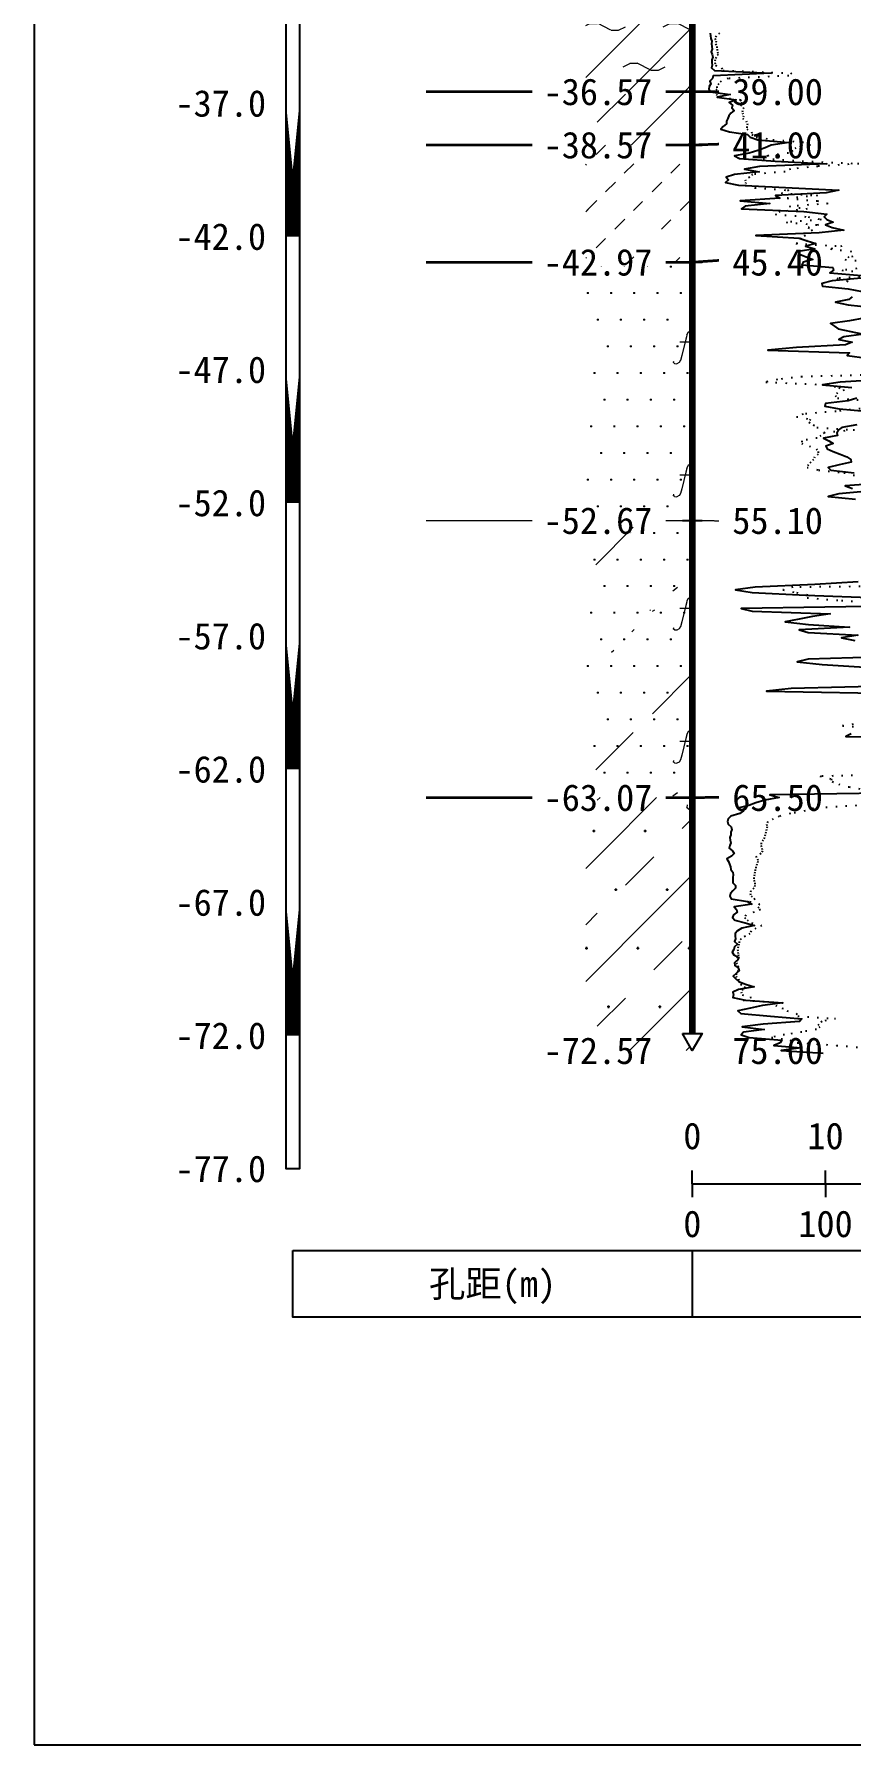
# Model space of a CAD drawing. Extents: x -37 to 3540, y -1485 to 297.
# Drawn here: x 721.7 to 783, y -876 to -747.6 of the extents above; entities that cross this region are included whole.
import ezdxf
from ezdxf.enums import TextEntityAlignment as Align

# ---------------------------------------------------------------- set-up
doc = ezdxf.new("R2010")
doc.units = 0
doc.linetypes.add('DOT', pattern=[6.35, 0, -6.35])
for name, color, linetype in [('CURVE', 200, 'CONTINUOUS'), ('FRAME', 7, 'CONTINUOUS'), ('HOLE', 41, 'CONTINUOUS'), ('RULER', 7, 'CONTINUOUS'), ('STRATUM', 241, 'CONTINUOUS')]:
    doc.layers.add(name, color=color, linetype=linetype)
doc.layers.add('HATCH', color=7, linetype='CONTINUOUS', lineweight=13)
doc.styles.add('ST', font='')
doc.styles.get('ST').set_extended_font_data('SimSun')
pattern_1 = [(45, (860.513, -891), (-4.24264, 4.24264), [10, 0]), (45, (861.574, -894.182), (-2.12132, 6.36396), [3, -3])]
pattern_2 = [(82.875, (859.6787, -892.206), (0.000369, 10.000176), [0.0893, -80.5337]), (143.13, (859.7797, -892.2818), (-29.999964, 20.000054), [0.12627, -49.87373]), (172.875, (859.9569, -892.304), (-70.000246, 9.99966), [0.17857, -80.44443]), (206.565, (860.1354, -892.2147), (-9.9997, -9.99969), [0.19954, -22.16046]), (243.435, (860.2246, -892.0363), (9e-06, -9.9997), [0.19954, -22.16146]), (255.964, (860.314, -891.679), (-0.0002, -9.9995), [0.36813, -40.86287]), (255.964, (860.624, -890.439), (-0.0002, -9.9995), [1.2784, -39.9526]), (255.964, (860.6924, -890.165), (-0.0002, -9.9995), [0.28235, -40.94865]), (216.87, (860.8826, -889.9108), (-9.999982, -10.000018), [0.12627, -49.87373]), (243.435, (860.7816, -889.9865), (9e-06, -9.9997), [0.19954, -22.16146]), (206.565, (861.061, -889.8215), (-9.9997, -9.99969), [0.19954, -22.16046]), (172.875, (861.2383, -889.8437), (-70.000246, 9.99966), [0.17857, -80.44443]), (143.13, (861.3393, -889.9194), (-29.999964, 20.000054), [0.12627, -49.87373]), (82.875, (861.3283, -890.008), (0.000369, 10.000176), [0.0893, -80.5337]), (0, (860.184, -890.66), (0, 10), [0.89286, -9.10714]), (0, (860.5383, -891), (1, 2), [0, -1.75]), (0, (860.5133, -890.975), (1, 2), [0, -1.75]), (0, (860.5133, -891), (1, 2), [0, -1.75]), (0, (860.4883, -891), (1, 2), [0, -1.75]), (0, (860.5133, -891.025), (1, 2), [0, -1.75])]

msp = doc.modelspace()

# ---------------------------------------------------------------- hatches: boundary and pattern name
at = {"layer": 'HATCH'}
h = msp.add_hatch(dxfattribs=at)
h.set_pattern_fill('YNNT', color=251, style=0)
h.set_pattern_definition([(45, (860.5133, -891), (-2.12132, 2.12132), [10, 0]), (26.565, (861.5874, -891.2536), (5.999823, 5.999812), [0.567, -12.849]), (0, (861.0204, -891.2536), (0, 6), [0.567, -5.433]), (26.565, (858.932, -891), (5.999823, 5.999812), [0.567, -12.849]), (0, (859.439, -890.7464), (0, 6), [0.567, -5.433]), (153.435, (861.0204, -891.2536), (-5.999818, -5e-06), [1.134, -12.2826]), (26.565, (864.5874, -888.2536), (5.999823, 5.999812), [0.567, -12.849]), (0, (864.0204, -888.2536), (0, 6), [0.567, -5.433]), (26.565, (861.932, -888), (5.999823, 5.999812), [0.567, -12.849]), (0, (862.439, -887.7464), (0, 6), [0.567, -5.433]), (153.435, (864.0204, -888.2536), (-5.999818, -5e-06), [1.134, -12.2826])])
h.paths.add_polyline_path([(771.13, -743.88), (763.13, -743.88), (763.13, -751.88), (771.13, -751.88)])
h.paths.add_polyline_path([(759.06, -753.37), (768.62, -753.37), (768.62, -750.44), (759.06, -750.44)], flags=9)
h.paths.add_polyline_path([(759.06, -745.37), (768.62, -745.37), (768.62, -742.44), (759.06, -742.44)], flags=9)
h = msp.add_hatch(dxfattribs=at)
h.set_pattern_fill('FZNT', color=32, style=0)
h.set_pattern_definition(pattern_1)
h.paths.add_polyline_path([(771.13, -751.88), (763.13, -751.88), (763.13, -755.88), (771.13, -755.88)])
h.paths.add_polyline_path([(759.06, -757.37), (768.62, -757.37), (768.62, -754.44), (759.06, -754.44)], flags=9)
h.paths.add_polyline_path([(759.06, -753.37), (768.62, -753.37), (768.62, -750.44), (759.06, -750.44)], flags=9)
h = msp.add_hatch(dxfattribs=at)
h.set_pattern_fill('NZFT', color=52, style=0)
h.set_pattern_definition([(45, (860.5133, -891), (-6e-07, 6.99998), [0.9473, -8.9522]), (45, (861.9133, -889.6), (-6e-07, 6.99998), [0.9869, -8.9126]), (45, (863.3133, -888.2), (-6e-07, 6.99998), [1.06018, -8.8393]), (45, (864.7133, -886.8), (-6e-07, 6.99998), [0.94918, -8.95032]), (45, (866.1133, -885.4), (-6e-07, 6.99998), [1.0365, -8.863]), (45, (864.0133, -891), (-6e-07, 6.99998), [1.01335, -8.88615]), (45, (865.4133, -889.6), (-6e-07, 6.99998), [1.07896, -12.12037]), (45, (866.8133, -888.2), (-6e-07, 6.99998), [0.99882, -8.90067]), (45, (861.2133, -886.8), (-4e-07, 6.99998), [1.05533, -8.84416]), (45, (862.6133, -885.4), (-4e-07, 6.99998), [1.0365, -8.863])])
h.paths.add_polyline_path([(771.13, -755.88), (763.13, -755.88), (763.13, -764.68), (771.13, -764.68)])
h.paths.add_polyline_path([(759.06, -766.17), (768.62, -766.17), (768.62, -763.24), (759.06, -763.24)], flags=9)
h.paths.add_polyline_path([(759.06, -757.37), (768.62, -757.37), (768.62, -754.44), (759.06, -754.44)], flags=9)
h = msp.add_hatch(dxfattribs=at)
h.set_pattern_fill('FS', color=142, style=0)
h.set_pattern_definition(pattern_2)
h.paths.add_polyline_path([(771.13, -764.68), (763.13, -764.68), (763.13, -784.08), (771.13, -784.08)])
h.paths.add_polyline_path([(759.06, -785.57), (768.62, -785.57), (768.62, -782.64), (759.06, -782.64)], flags=9)
h.paths.add_polyline_path([(759.06, -766.17), (768.62, -766.17), (768.62, -763.24), (759.06, -763.24)], flags=9)
h = msp.add_hatch(dxfattribs=at)
h.set_pattern_fill('FS', color=142, style=0)
h.set_pattern_definition(pattern_2)
h.paths.add_polyline_path([(771.13, -784.08), (763.13, -784.08), (763.13, -804.88), (771.13, -804.88)])
h.paths.add_polyline_path([(759.06, -806.37), (768.62, -806.37), (768.62, -803.44), (759.06, -803.44)], flags=9)
h.paths.add_polyline_path([(759.06, -785.57), (768.62, -785.57), (768.62, -782.64), (759.06, -782.64)], flags=9)
h = msp.add_hatch(dxfattribs=at)
h.set_pattern_fill('SZFT', color=142, scale=2.2, style=0)
h.set_pattern_definition([(45, (860.513, -891), (-2e-06, 15.4), [4.3383, -17.4406]), (45, (866.702, -884.777), (-2e-06, 15.4), [4.3861, -17.3928]), (45, (871.662, -879.819), (-2e-06, 15.4), [3.99, -17.789]), (26.565, (860.513, -883.3), (15.4, 15.4), [0.2123, -34.2231]), (36.87, (862.0533, -881.76), (15.4, 15.4), [0.435, -76.565]), (315, (868.213, -875.653), (15.4, 3e-06), [0.0727, -21.7062]), (26.565, (868.213, -891), (15.4, 15.4), [0.3184, -34.117]), (26.565, (869.753, -889.46), (15.4, 15.4), [0.2316, -34.2038]), (90, (870.523, -888.69), (-15.4, -1e-06), [0.0633, -15.3367]), (26.565, (871.293, -887.92), (15.4, 15.4), [0.2002, -68.6707]), (36.87, (872.8333, -886.38), (15.4, 15.4), [0.2435, -76.7565]), (45, (874.373, -884.84), (-5e-07, 15.39996), [0.24, -21.5388]), (315, (875.724, -883.195), (15.39996, 3e-06), [0.0727, -21.7062]), (36.87, (863.5933, -880.22), (15.4, 15.4), [0.2249, -76.7751]), (53.13, (865.1333, -878.68), (30.8, 46.2), [0.2956, -76.7044]), (53.13, (866.6733, -877.14), (30.8, 46.2), [0.2777, -76.7223])])
h.paths.add_polyline_path([(771.13, -784.08), (763.13, -784.08), (763.13, -804.88), (771.13, -804.88)])
h.paths.add_polyline_path([(759.06, -806.37), (768.62, -806.37), (768.62, -803.44), (759.06, -803.44)], flags=9)
h.paths.add_polyline_path([(759.06, -785.57), (768.62, -785.57), (768.62, -782.64), (759.06, -782.64)], flags=9)
h = msp.add_hatch(dxfattribs=at)
h.set_pattern_fill('FZNT', color=32, style=0)
h.set_pattern_definition(pattern_1)
h.paths.add_polyline_path([(771.13, -804.88), (763.13, -804.88), (763.13, -823.88), (771.13, -823.88), (770.38, -822.58), (771.13, -822.58)])
h.paths.add_polyline_path([(759.06, -825.37), (768.61, -825.37), (768.61, -822.47), (759.06, -822.47)], flags=9)
h.paths.add_polyline_path([(759.06, -806.37), (768.62, -806.37), (768.62, -803.44), (759.06, -803.44)], flags=9)
h = msp.add_hatch(dxfattribs=at)
h.set_pattern_fill('FS', color=32, scale=2.2, style=0)
h.set_pattern_definition([(82.875, (858.6771, -893.6533), (0.00081, 22.00039), [0.1964, -177.1742]), (143.13, (858.8994, -893.82), (-65.99992, 44.00012), [0.2778, -109.7222]), (172.875, (859.2892, -893.8687), (-154.00054, 21.99925), [0.3929, -176.9777]), (206.565, (859.682, -893.672), (-21.99935, -21.9993), [0.439, -48.753]), (243.435, (859.878, -893.28), (2e-05, -21.9993), [0.439, -48.7552]), (255.964, (860.0746, -892.494), (-0.00044, -21.9989), [0.8099, -89.8983]), (255.964, (860.7567, -889.7656), (-0.00044, -21.9989), [2.8124, -87.8958]), (255.964, (860.9073, -889.163), (-0.00044, -21.9989), [0.6212, -90.087]), (216.87, (861.326, -888.6037), (-21.99996, -22.00004), [0.2778, -109.7222]), (243.435, (861.104, -888.77), (2e-05, -21.9993), [0.439, -48.7552]), (206.565, (861.719, -888.407), (-21.99935, -21.9993), [0.439, -48.753]), (172.875, (862.1083, -888.456), (-154.00054, 21.99925), [0.3929, -176.9777]), (143.13, (862.3306, -888.6228), (-65.99992, 44.00012), [0.2778, -109.7222]), (82.875, (862.3062, -888.8177), (0.00081, 22.00039), [0.1964, -177.1742]), (0, (859.788, -890.252), (0, 22), [1.9643, -20.0357]), (0, (860.5683, -891), (2.2, 4.4), [0, -3.85]), (0, (860.5133, -890.945), (2.2, 4.4), [0, -3.85]), (0, (860.5133, -891), (2.2, 4.4), [0, -3.85]), (0, (860.4583, -891), (2.2, 4.4), [0, -3.85]), (0, (860.5133, -891.055), (2.2, 4.4), [0, -3.85])])
h.paths.add_polyline_path([(771.13, -804.88), (763.13, -804.88), (763.13, -823.88), (771.13, -823.88), (770.38, -822.58), (771.13, -822.58)])
h.paths.add_polyline_path([(759.06, -825.37), (768.61, -825.37), (768.61, -822.47), (759.06, -822.47)], flags=9)
h.paths.add_polyline_path([(759.06, -806.37), (768.62, -806.37), (768.62, -803.44), (759.06, -803.44)], flags=9)

# ---------------------------------------------------------------- linework, layer by layer
at = {"layer": 'CURVE', "color": 30, "linetype": 'Continuous'}
for points in [[(772.46, -747.48), (772.5, -747.68), (772.51, -747.88), (772.59, -748.08), (772.58, -748.28), (772.59, -748.48), (772.63, -748.68), (772.55, -748.88), (772.61, -749.08), (772.66, -749.28), (772.59, -749.48), (772.6, -749.68), (772.63, -749.88), (772.56, -750.08), (772.79, -750.28), (777.06, -750.48), (772.7, -750.68), (772.64, -750.88), (772.45, -751.08), (772.51, -751.28), (772.39, -751.48), (772.38, -751.68), (772.47, -751.88), (773.96, -752.08), (773, -752.28), (774.41, -752.48), (773.9, -752.68), (774.14, -752.88), (774.1, -753.08), (774.27, -753.28), (774.02, -753.48), (773.87, -753.68), (773.8, -753.88), (773.69, -754.08), (773.7, -754.28), (773.44, -754.48), (773.28, -754.68), (773.92, -754.88), (775.27, -755.08), (775.46, -755.28), (776.04, -755.48), (778.37, -755.68), (777.06, -755.88), (776.59, -756.08), (776.05, -756.28), (775.39, -756.48), (774.29, -756.68), (774.66, -756.88), (777.35, -757.08), (781.23, -757.28), (776.17, -757.48), (775.05, -757.68), (776.16, -757.88), (774.3, -758.08), (773.66, -758.28), (773.85, -758.48), (773.61, -758.68), (774.59, -758.88), (778.63, -759.08), (782.12, -759.28), (781.19, -759.48), (777.38, -759.68), (777.7, -759.88), (774.73, -760.08), (776.94, -760.28), (775.1, -760.48), (774.81, -760.68), (779.5, -760.88), (781.22, -761.08), (781.02, -761.28), (781.22, -761.48), (781.71, -761.68), (781.12, -761.88), (781.63, -762.08), (782.51, -762.28), (780.66, -762.48), (775.91, -762.68), (779.16, -762.88), (779.76, -763.08), (780.39, -763.28), (779.62, -763.48), (780.33, -763.68), (779.11, -763.88), (779.18, -764.08), (779.68, -764.28), (780.17, -764.48), (779.44, -764.68), (779.36, -764.88), (781.69, -765.08), (781.73, -765.28), (781.46, -765.48), (783.83, -765.68)], [(783.81, -765.88), (781.63, -766.08), (780.86, -766.28), (780.9, -766.48), (782.84, -766.68), (783.89, -766.88)], [(783.14, -767.28), (782.87, -767.48), (781.89, -767.68), (782.82, -767.88), (784.69, -768.08)], [(784.01, -768.88), (782.92, -769.08), (781.5, -769.28), (781.8, -769.48), (782.08, -769.68), (783.02, -769.88), (783.97, -770.08), (782.5, -770.28), (782.13, -770.48), (783.14, -770.68), (782.64, -770.88), (778.96, -771.08), (776.8, -771.28), (782.92, -771.48), (782.76, -771.68), (784.23, -771.88)], [(785.42, -773.48), (782.22, -773.68), (780.9, -773.88), (783.11, -774.08)], [(783.47, -774.88), (782.84, -775.08), (781.13, -775.28), (781.09, -775.48), (782.15, -775.68), (784.4, -775.88)], [(783.49, -776.88), (782.36, -777.08), (782.09, -777.28), (781.97, -777.48), (782.03, -777.68), (780.99, -777.88), (781.39, -778.08), (781.71, -778.28), (781.16, -778.48), (781.25, -778.68), (781.71, -778.88), (782.24, -779.08), (782.73, -779.28), (783.02, -779.48), (783.05, -779.68), (782.15, -779.88), (781.34, -780.08), (781.54, -780.28), (783.28, -780.48)], [(784.32, -781.88), (782.12, -782.08), (781.32, -782.28), (783.39, -782.48)], [(785.42, -781.28), (782.61, -781.48), (783.15, -781.68)], [(783.58, -788.68), (780.33, -788.88), (775.85, -789.08), (774.38, -789.28), (775.62, -789.48), (779.64, -789.68), (785.07, -789.88)], [(787.36, -790.48), (774.79, -790.68), (775.62, -790.88), (781.48, -791.08), (780.15, -791.28), (779.16, -791.48), (778.11, -791.68), (779.84, -791.88), (782.92, -792.08), (779.14, -792.28), (779.83, -792.48), (783.55, -792.68), (782.33, -792.88), (783.32, -793.08)], [(786.54, -794.28), (779.83, -794.48), (778.99, -794.68), (780.88, -794.88), (784.07, -795.08)], [(786.62, -796.48), (778.55, -796.68), (776.71, -796.88), (787.69, -797.08)], [(783.05, -800.08), (782.66, -800.28), (793.82, -800.48)], [(790.39, -804.48), (776.94, -804.68), (777.64, -804.88), (776.57, -805.08), (775.89, -805.28), (775.37, -805.48), (774.53, -805.68), (774.96, -805.88), (774.7, -806.08), (774.01, -806.28), (773.82, -806.48), (773.76, -806.68), (773.82, -806.88), (774.04, -807.08), (774.1, -807.28), (774.02, -807.48), (774.02, -807.68), (773.95, -807.88), (773.96, -808.08), (774.03, -808.28), (773.95, -808.48), (773.89, -808.68), (774.14, -808.88), (774.27, -809.08), (774.06, -809.28), (773.72, -809.48), (773.85, -809.68), (773.92, -809.88), (774, -810.08), (774.01, -810.28), (774.17, -810.48), (774.2, -810.68), (774.16, -810.88), (774.18, -811.08), (774.16, -811.28), (774.38, -811.48), (774.36, -811.68), (774.16, -811.88), (773.99, -812.08), (773.95, -812.28), (774.04, -812.48), (775.26, -812.68), (775.59, -812.88), (774.26, -813.08), (774.44, -813.28), (774.49, -813.48), (774.21, -813.68), (774.15, -813.88), (774.31, -814.08), (775.1, -814.28), (775.81, -814.48), (774.84, -814.68), (774.52, -814.88), (774.34, -815.08), (774.34, -815.28), (774.36, -815.48), (774.29, -815.68), (774.52, -815.88), (774.3, -816.08), (774.24, -816.28), (774.11, -816.48), (774.25, -816.68), (774.61, -816.88), (774.51, -817.08), (774.29, -817.28), (774.31, -817.48), (774.59, -817.68), (774.65, -817.88), (774.41, -818.08), (774.2, -818.28), (774.39, -818.48), (774.62, -818.68), (775.12, -818.88), (775.77, -819.08), (774.59, -819.28), (774.16, -819.48), (774.21, -819.68), (774.17, -819.88), (775.12, -820.08), (777.93, -820.28), (776.39, -820.48), (775.49, -820.68), (774.55, -820.88), (774.76, -821.08), (776.99, -821.28), (779.35, -821.48), (779.17, -821.68), (776.44, -821.88), (774.88, -822.08), (776.53, -822.28), (774.98, -822.48), (774.79, -822.68), (775.4, -822.88), (777.86, -823.08), (777.73, -823.28), (777.26, -823.48), (779.3, -823.68), (777.79, -823.88), (780.95, -824.08)]]:
    msp.add_lwpolyline(points, dxfattribs=at)
at = {"layer": 'CURVE', "color": 100, "linetype": 'DOT', "ltscale": 0.1}
for points in [[(773.18, -747.48), (772.92, -747.68), (772.83, -747.88), (772.93, -748.08), (772.88, -748.28), (772.96, -748.48), (772.99, -748.68), (773.01, -748.88), (773.06, -749.08), (772.91, -749.28), (772.84, -749.48), (772.82, -749.68), (772.88, -749.88), (773.33, -750.08), (773.41, -750.28), (778.58, -750.48), (778.37, -750.68), (773.83, -750.88), (773.3, -751.08), (773.11, -751.28), (772.96, -751.48), (772.98, -751.68), (772.66, -751.88), (772.91, -752.08), (773.18, -752.28), (774.75, -752.48), (774.88, -752.68), (774.75, -752.88), (774.99, -753.08), (774.88, -753.28), (774.89, -753.48), (774.98, -753.68), (774.9, -753.88), (775.16, -754.08), (775.26, -754.28), (775.23, -754.48), (775.22, -754.68), (775.58, -754.88), (775.61, -755.08), (775.92, -755.28), (777.18, -755.48), (779.75, -755.68), (779.99, -755.88), (778.91, -756.08), (778.68, -756.28), (778.34, -756.48), (776.82, -756.68), (776.44, -756.88), (779.37, -757.08), (783.62, -757.28), (780.55, -757.48), (778.5, -757.68), (778.1, -757.88), (775.64, -758.08), (775.44, -758.28), (775.1, -758.48), (775.15, -758.68), (775.08, -758.88), (775.82, -759.08), (778.37, -759.28), (777.8, -759.48), (780.52, -759.68), (778.24, -759.88), (780.5, -760.08), (781.31, -760.28), (778.41, -760.48), (779.75, -760.68), (777.71, -760.88), (777.35, -761.08), (779.83, -761.28), (780.8, -761.48), (778.18, -761.68), (780.61, -761.88), (779.83, -762.08), (780.15, -762.28), (779.49, -762.48), (779.62, -762.68), (779.23, -762.88), (779.74, -763.08), (778.89, -763.28), (782.36, -763.48), (781.51, -763.68), (783.16, -763.88)], [(785.38, -764.08), (782.88, -764.28), (782.59, -764.48), (784.64, -764.68)], [(784.2, -765.08), (782.35, -765.28), (784.87, -765.48)], [(785.18, -765.68), (781.99, -765.88), (782.73, -766.08), (783.17, -766.28)], [(786.76, -773.08), (779.37, -773.28), (777.52, -773.48), (776.65, -773.68), (781.05, -773.88), (782.14, -774.08), (782.53, -774.28), (782.04, -774.48), (781.88, -774.68), (782.02, -774.88), (784.35, -775.08)], [(783.73, -775.68), (781.92, -775.88), (779.44, -776.08), (778.95, -776.28), (779.99, -776.48), (779.88, -776.68), (780.21, -776.88), (780.49, -777.08), (783.3, -777.28), (781.02, -777.48), (780.78, -777.68), (780.5, -777.88), (779.35, -778.08), (779.34, -778.28), (779.92, -778.48), (780.45, -778.68), (780.58, -778.88), (780.58, -779.08), (780.31, -779.28), (780.22, -779.48), (780.02, -779.68), (779.85, -779.88), (779.74, -780.08), (780.6, -780.28), (782.5, -780.48), (783.3, -780.68)], [(799.89, -788.88), (778.68, -789.08), (777.93, -789.28), (778.95, -789.48), (779.91, -789.68), (779.75, -789.88), (782.33, -790.08), (785.37, -790.28)], [(783.94, -799.28), (782.4, -799.48), (785.04, -799.68)], [(788.31, -803.08), (780.71, -803.28), (781.55, -803.48), (781.63, -803.68), (782.12, -803.88), (782.89, -804.08), (784.11, -804.28)], [(783.46, -805.48), (780.23, -805.68), (779.59, -805.88), (778.5, -806.08), (777.66, -806.28), (777.21, -806.48), (776.8, -806.68), (776.7, -806.88), (776.74, -807.08), (776.69, -807.28), (776.65, -807.48), (776.59, -807.68), (776.54, -807.88), (776.45, -808.08), (776.31, -808.28), (776.28, -808.48), (776.36, -808.68), (776.4, -808.88), (776.3, -809.08), (775.9, -809.28), (776.03, -809.48), (776.06, -809.68), (775.97, -809.88), (775.91, -810.08), (775.86, -810.28), (775.82, -810.48), (775.8, -810.68), (775.74, -810.88), (775.76, -811.08), (775.83, -811.28), (775.83, -811.48), (775.76, -811.68), (775.51, -811.88), (775.47, -812.08), (775.54, -812.28), (775.85, -812.48), (775.42, -812.68), (776.18, -812.88), (776.06, -813.08), (776.24, -813.28), (775.77, -813.48), (775.14, -813.68), (775.04, -813.88), (775.24, -814.08), (775.57, -814.28), (776.33, -814.48), (775.9, -814.68), (775.54, -814.88), (775.45, -815.08), (775.11, -815.28), (774.79, -815.48), (774.65, -815.68), (774.62, -815.88), (774.58, -816.08), (774.53, -816.28), (774.55, -816.48), (774.59, -816.68), (774.55, -816.88), (774.45, -817.08), (774.45, -817.28), (774.55, -817.48), (774.6, -817.68), (774.57, -817.88), (774.43, -818.08), (774.41, -818.28), (774.59, -818.48), (774.65, -818.68), (774.75, -818.88), (775.09, -819.08), (774.92, -819.28), (774.79, -819.48), (774.88, -819.68), (775.54, -819.88), (774.95, -820.08), (777.93, -820.28), (777.39, -820.48), (777.85, -820.68), (778.23, -820.88), (778.95, -821.08), (779.04, -821.28), (781.89, -821.48), (780.87, -821.68), (780.56, -821.88), (780.7, -822.08), (780.45, -822.28), (779.34, -822.48), (778.06, -822.68), (777.08, -822.88), (778.46, -823.08), (778.99, -823.28), (781.96, -823.48), (784.2, -823.68)]]:
    msp.add_lwpolyline(points, dxfattribs=at)
at = {"layer": 'FRAME', "linetype": 'Continuous'}
for p, q in [((721.72, -609), (721.72, -876)), ((721.72, -876), (1394.49, -876))]:
    msp.add_line(p, q, dxfattribs=at)
at = {"layer": 'HOLE', "linetype": 'Continuous', "const_width": 0.5}
msp.add_lwpolyline([(771.13, -673.88), (771.13, -822.58)], dxfattribs=at)
at = {"layer": 'HOLE', "linetype": 'Continuous'}
for points in [[(770.38, -751.88), (771.88, -751.88)], [(770.38, -755.88), (771.88, -755.88)], [(770.38, -764.68), (771.88, -764.68)], [(770.38, -784.08), (771.88, -784.08)], [(770.38, -804.88), (771.88, -804.88)]]:
    msp.add_lwpolyline(points, dxfattribs=at)
msp.add_lwpolyline([(770.38, -822.58), (771.88, -822.58), (771.13, -823.88)], close=True, dxfattribs=at)
at = {"layer": 'RULER', "linetype": 'Continuous'}
for points in [[(740.63, -672.75), (741.63, -672.75), (741.63, -832.75), (740.63, -832.75)], [(741.13, -838.88), (771.13, -838.88), (771.13, -843.88), (741.13, -843.88)]]:
    msp.add_lwpolyline(points, close=True, dxfattribs=at)
at = {"layer": 'RULER', "linetype": 'Continuous', "const_width": 1}
for points in [[(741.13, -752.75), (741.13, -762.75)], [(741.13, -772.75), (741.13, -782.75)], [(741.13, -792.75), (741.13, -802.75)], [(741.13, -812.75), (741.13, -822.75)]]:
    msp.add_lwpolyline(points, close=True, dxfattribs=at)
at = {"layer": 'RULER', "linetype": 'Continuous'}
for points in [[(771.13, -833.88), (771.13, -832.88)], [(781.13, -833.88), (781.13, -832.88)], [(771.13, -833.88), (831.13, -833.88)], [(771.13, -833.88), (771.13, -834.88)], [(781.13, -833.88), (781.13, -834.88)], [(771.13, -838.88), (828.58, -838.88), (828.58, -843.88), (771.13, -843.88)]]:
    msp.add_lwpolyline(points, dxfattribs=at)
at = {"layer": 'STRATUM', "linetype": 'Continuous'}
for points, const_width in [([(751.13, -751.88), (759.13, -751.88)], 0.2), ([(769.13, -751.88), (771.13, -751.88), (773.13, -751.86)], 0.2), ([(751.13, -755.88), (759.13, -755.88)], 0.2), ([(769.13, -755.88), (771.13, -755.88), (773.13, -755.81)], 0.2), ([(751.13, -764.68), (759.13, -764.68)], 0.2), ([(769.13, -764.68), (771.13, -764.68), (773.13, -764.54)], 0.2), ([(751.13, -784.08), (759.13, -784.08)], 0.1), ([(769.13, -784.08), (771.13, -784.08), (773.13, -784.1)], 0.1), ([(751.13, -804.88), (759.13, -804.88)], 0.2), ([(769.13, -804.88), (771.13, -804.88), (773.13, -804.86)], 0.2)]:
    msp.add_lwpolyline(points, dxfattribs=dict(at, const_width=const_width))

# ---------------------------------------------------------------- texts
at = {"layer": 'HOLE', "style": 'ST'}
for s, p in [('-36.57', (768.13, -751.88)), ('-38.57', (768.13, -755.88)), ('-42.97', (768.13, -764.68)), ('-52.67', (768.13, -784.08)), ('-63.07', (768.13, -804.88)), ('-72.57', (768.13, -823.88))]:
    msp.add_text(s, height=2, dxfattribs=at).set_placement(p, align=Align.MIDDLE_RIGHT)
for s, p in [('39.00', (774.13, -751.88)), ('41.00', (774.13, -755.88)), ('45.40', (774.13, -764.68)), ('55.10', (774.13, -784.08)), ('65.50', (774.13, -804.88)), ('75.00', (774.13, -823.88))]:
    msp.add_text(s, height=2, dxfattribs=at).set_placement(p, align=Align.MIDDLE_LEFT)
at = {"layer": 'RULER', "style": 'ST'}
for s, p in [('-37.0', (739.13, -752.75)), ('-42.0', (739.13, -762.75)), ('-47.0', (739.13, -772.75)), ('-52.0', (739.13, -782.75)), ('-57.0', (739.13, -792.75)), ('-62.0', (739.13, -802.75)), ('-67.0', (739.13, -812.75)), ('-72.0', (739.13, -822.75)), ('-77.0', (739.13, -832.75))]:
    msp.add_text(s, height=2, dxfattribs=at).set_placement(p, align=Align.MIDDLE_RIGHT)
for s, p in [('0', (771.13, -831.88)), ('10', (781.13, -831.88))]:
    msp.add_text(s, height=2, dxfattribs=at).set_placement(p, align=Align.BOTTOM_CENTER)
for s, p in [('0', (771.13, -835.88)), ('100', (781.13, -835.88))]:
    msp.add_text(s, height=2, dxfattribs=at).set_placement(p, align=Align.TOP_CENTER)
msp.add_text('孔距(m)', height=2, dxfattribs=at).set_placement((756.13, -841.38), align=Align.MIDDLE_CENTER)

doc.saveas('drawing.dxf')
